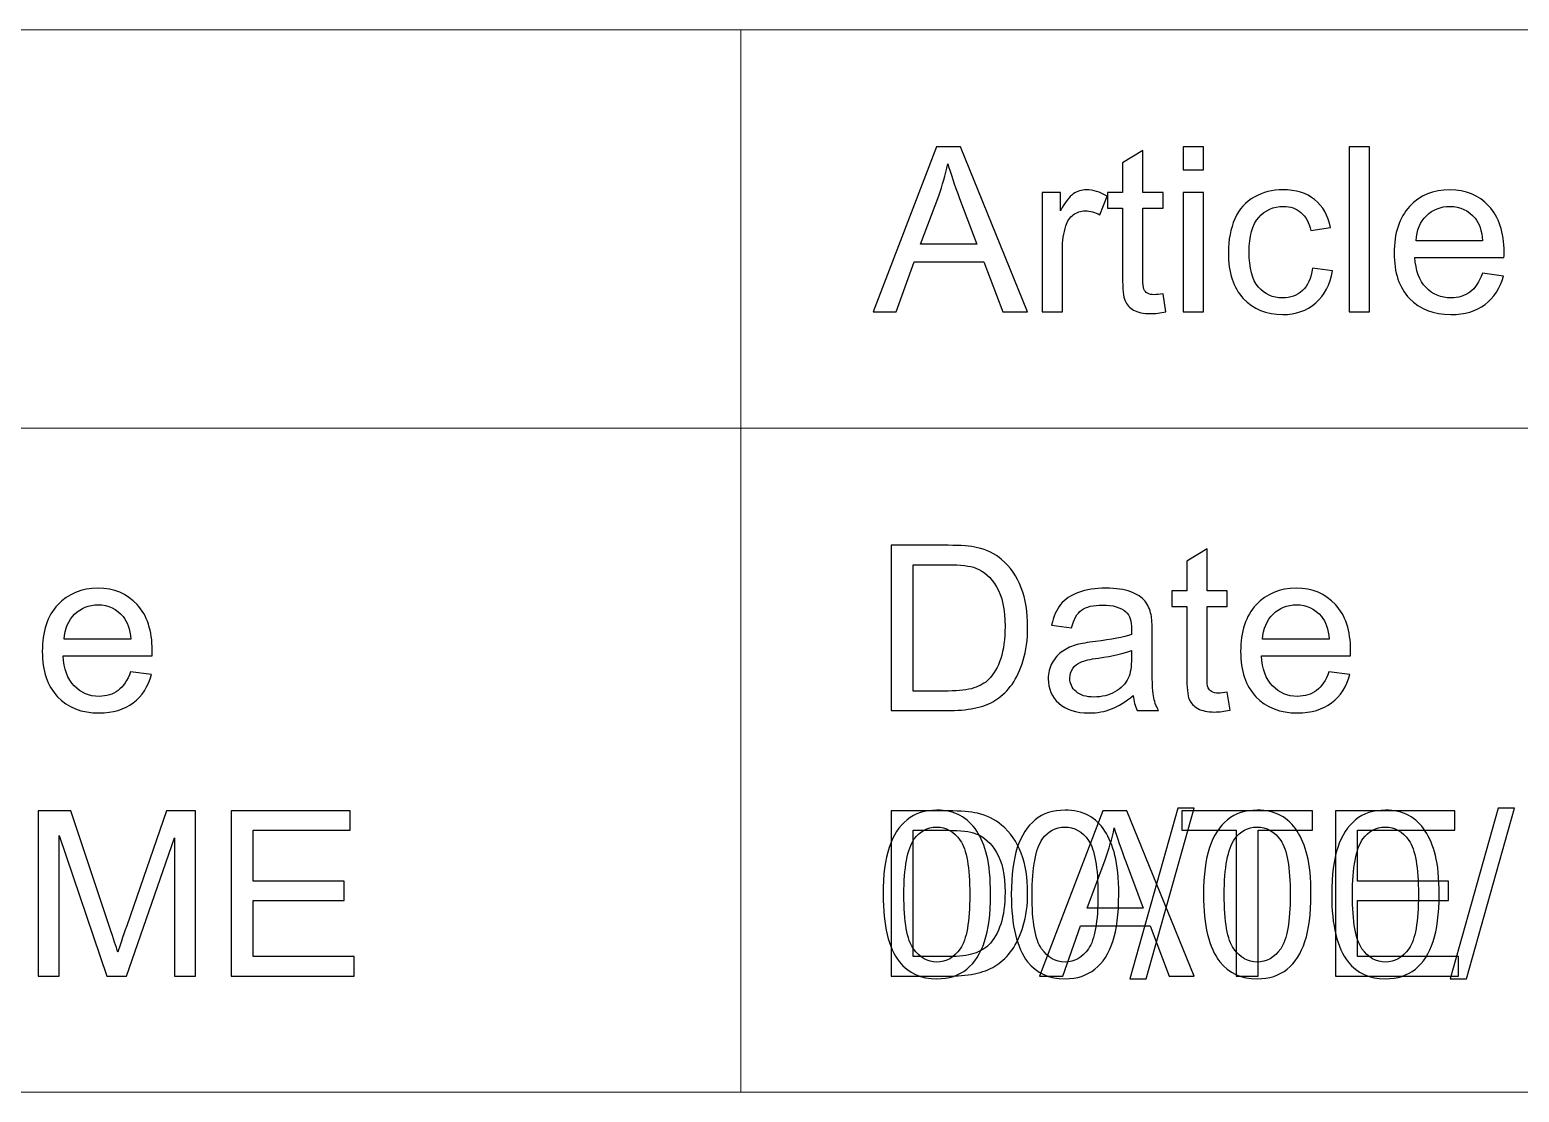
# Model space of a CAD drawing. Header units: centimetres. Extents: x -52 to 52, y -48 to 48.
# Drawn here: x 23.891 to 26.135, y -44.205 to -42.605 of the extents above; entities that cross this region are included whole.
import ezdxf

# ---------------------------------------------------------------- set-up
doc = ezdxf.new("R2010")
doc.units = ezdxf.units.CM
doc.header["$MEASUREMENT"] = 0
doc.layers.add('Title Block', color=7, linetype='Continuous')

msp = doc.modelspace()

# ---------------------------------------------------------------- linework, layer by layer
at = {"layer": 'Title Block', "lineweight": 9}
for points in [[(12.96203, -42.6054), (12.96203, -42.6054), (29.96203, -42.6054), (29.96203, -42.6054)], [(24.96203, -43.2054), (24.96203, -43.2054), (24.96203, -42.6054), (24.96203, -42.6054)], [(12.96203, -43.2054), (12.96203, -43.2054), (29.96203, -43.2054), (29.96203, -43.2054)], [(24.96203, -44.2054), (24.96203, -44.2054), (24.96203, -43.2054), (24.96203, -43.2054)], [(12.96203, -44.2054), (12.96203, -44.2054), (29.96203, -44.2054), (29.96203, -44.2054)]]:
    msp.add_open_spline(points, degree=3, dxfattribs=at)
at = {"layer": 'Title Block'}
for points, knots in [([(25.16151, -43.0304), (25.16151, -43.0304), (25.25688, -42.78179), (25.25688, -42.78179), (25.25688, -42.78179), (25.29305, -42.78179), (25.29305, -42.78179), (25.29305, -42.78179), (25.39426, -43.0304), (25.39426, -43.0304), (25.39426, -43.0304), (25.35682, -43.0304), (25.35682, -43.0304), (25.35682, -43.0304), (25.32806, -42.95505), (25.32806, -42.95505), (25.32806, -42.95505), (25.22337, -42.95505), (25.22337, -42.95505), (25.22337, -42.95505), (25.1964, -43.0304), (25.1964, -43.0304), (25.1964, -43.0304), (25.16151, -43.0304), (25.16151, -43.0304)], [0, 0, 0, 0, 0.125, 0.125, 0.125, 0.25, 0.25, 0.25, 0.375, 0.375, 0.375, 0.5, 0.5, 0.5, 0.625, 0.625, 0.625, 0.75, 0.75, 0.75, 0.875, 0.875, 0.875, 1, 1, 1, 1]), ([(25.59849, -43.00314), (25.59849, -43.00314), (25.60265, -43.03011), (25.60265, -43.03011), (25.59409, -43.0319), (25.58639, -43.03283), (25.57968, -43.03283), (25.56862, -43.03283), (25.56006, -43.03109), (25.55393, -43.02756), (25.54785, -43.02403), (25.54357, -43.01946), (25.54108, -43.01373), (25.53859, -43.008), (25.53737, -42.99597), (25.53737, -42.97762), (25.53737, -42.97762), (25.53737, -42.8738), (25.53737, -42.8738), (25.53737, -42.8738), (25.51481, -42.8738), (25.51481, -42.8738), (25.51481, -42.8738), (25.51481, -42.85019), (25.51481, -42.85019), (25.51481, -42.85019), (25.53737, -42.85019), (25.53737, -42.85019), (25.53737, -42.85019), (25.53737, -42.80563), (25.53737, -42.80563), (25.53737, -42.80563), (25.56793, -42.78729), (25.56793, -42.78729), (25.56793, -42.78729), (25.56793, -42.85019), (25.56793, -42.85019), (25.56793, -42.85019), (25.59849, -42.85019), (25.59849, -42.85019), (25.59849, -42.85019), (25.59849, -42.8738), (25.59849, -42.8738), (25.59849, -42.8738), (25.56793, -42.8738), (25.56793, -42.8738), (25.56793, -42.8738), (25.56793, -42.97936), (25.56793, -42.97936), (25.56793, -42.9881), (25.56845, -42.99371), (25.56955, -42.9962), (25.57059, -42.99869), (25.57233, -43.00065), (25.57476, -43.00216), (25.57719, -43.00361), (25.58066, -43.00436), (25.58518, -43.00436), (25.58853, -43.00436), (25.59299, -43.00395), (25.59849, -43.00314)], [0, 0, 0, 0, 0.05, 0.05, 0.05, 0.1, 0.1, 0.1, 0.15, 0.15, 0.15, 0.2, 0.2, 0.2, 0.25, 0.25, 0.25, 0.3, 0.3, 0.3, 0.35, 0.35, 0.35, 0.4, 0.4, 0.4, 0.45, 0.45, 0.45, 0.5, 0.5, 0.5, 0.55, 0.55, 0.55, 0.6, 0.6, 0.6, 0.65, 0.65, 0.65, 0.7, 0.7, 0.7, 0.75, 0.75, 0.75, 0.8, 0.8, 0.8, 0.85, 0.85, 0.85, 0.9, 0.9, 0.9, 0.95, 0.95, 0.95, 1, 1, 1, 1]), ([(25.62864, -42.81651), (25.62864, -42.81651), (25.62864, -42.78179), (25.62864, -42.78179), (25.62864, -42.78179), (25.65919, -42.78179), (25.65919, -42.78179), (25.65919, -42.78179), (25.65919, -42.81651), (25.65919, -42.81651), (25.65919, -42.81651), (25.62864, -42.81651), (25.62864, -42.81651)], [0, 0, 0, 0, 0.25, 0.25, 0.25, 0.5, 0.5, 0.5, 0.75, 0.75, 0.75, 1, 1, 1, 1]), ([(25.87869, -43.0304), (25.87869, -43.0304), (25.87869, -42.78179), (25.87869, -42.78179), (25.87869, -42.78179), (25.90925, -42.78179), (25.90925, -42.78179), (25.90925, -42.78179), (25.90925, -43.0304), (25.90925, -43.0304), (25.90925, -43.0304), (25.87869, -43.0304), (25.87869, -43.0304)], [0, 0, 0, 0, 0.25, 0.25, 0.25, 0.5, 0.5, 0.5, 0.75, 0.75, 0.75, 1, 1, 1, 1]), ([(25.23304, -42.92832), (25.23304, -42.92832), (25.31776, -42.92832), (25.31776, -42.92832), (25.31776, -42.92832), (25.29183, -42.85939), (25.29183, -42.85939), (25.28402, -42.83845), (25.27812, -42.82114), (25.27401, -42.80748), (25.27059, -42.82369), (25.26602, -42.8396), (25.26029, -42.85534), (25.26029, -42.85534), (25.23304, -42.92832), (25.23304, -42.92832)], [0, 0, 0, 0, 0.2, 0.2, 0.2, 0.4, 0.4, 0.4, 0.6, 0.6, 0.6, 0.8, 0.8, 0.8, 1, 1, 1, 1]), ([(25.4162, -43.0304), (25.4162, -43.0304), (25.4162, -42.85019), (25.4162, -42.85019), (25.4162, -42.85019), (25.44363, -42.85019), (25.44363, -42.85019), (25.44363, -42.85019), (25.44363, -42.8778), (25.44363, -42.8778), (25.45063, -42.86501), (25.45711, -42.85656), (25.46307, -42.85251), (25.46903, -42.8484), (25.47557, -42.84637), (25.48269, -42.84637), (25.49299, -42.84637), (25.50347, -42.84961), (25.51412, -42.85604), (25.51412, -42.85604), (25.50324, -42.88422), (25.50324, -42.88422), (25.49583, -42.88005), (25.48842, -42.87797), (25.48101, -42.87797), (25.47436, -42.87797), (25.4684, -42.88), (25.46313, -42.88399), (25.45787, -42.88798), (25.4541, -42.89354), (25.45185, -42.90066), (25.44843, -42.91148), (25.44675, -42.92334), (25.44675, -42.93625), (25.44675, -42.93625), (25.44675, -43.0304), (25.44675, -43.0304), (25.44675, -43.0304), (25.4162, -43.0304), (25.4162, -43.0304)], [0, 0, 0, 0, 0.0769231, 0.0769231, 0.0769231, 0.1538462, 0.1538462, 0.1538462, 0.2307692, 0.2307692, 0.2307692, 0.3076923, 0.3076923, 0.3076923, 0.3846154, 0.3846154, 0.3846154, 0.4615385, 0.4615385, 0.4615385, 0.5384615, 0.5384615, 0.5384615, 0.6153846, 0.6153846, 0.6153846, 0.6923077, 0.6923077, 0.6923077, 0.7692308, 0.7692308, 0.7692308, 0.8461538, 0.8461538, 0.8461538, 0.9230769, 0.9230769, 0.9230769, 1, 1, 1, 1]), ([(25.62864, -43.0304), (25.62864, -43.0304), (25.62864, -42.85019), (25.62864, -42.85019), (25.62864, -42.85019), (25.65919, -42.85019), (25.65919, -42.85019), (25.65919, -42.85019), (25.65919, -43.0304), (25.65919, -43.0304), (25.65919, -43.0304), (25.62864, -43.0304), (25.62864, -43.0304)], [0, 0, 0, 0, 0.25, 0.25, 0.25, 0.5, 0.5, 0.5, 0.75, 0.75, 0.75, 1, 1, 1, 1]), ([(25.82348, -42.96443), (25.82348, -42.96443), (25.85335, -42.96859), (25.85335, -42.96859), (25.85005, -42.98914), (25.84171, -43.00517), (25.82823, -43.0168), (25.81475, -43.02843), (25.79814, -43.03422), (25.77852, -43.03422), (25.75392, -43.03422), (25.73413, -43.02618), (25.7192, -43.01009), (25.70421, -42.994), (25.69675, -42.97097), (25.69675, -42.94099), (25.69675, -42.92155), (25.69999, -42.90459), (25.70641, -42.89001), (25.71284, -42.87548), (25.72262, -42.86454), (25.73581, -42.85731), (25.74895, -42.85002), (25.76324, -42.84637), (25.77875, -42.84637), (25.79825, -42.84637), (25.81428, -42.85129), (25.82667, -42.86119), (25.83911, -42.87108), (25.8471, -42.88515), (25.85057, -42.90332), (25.85057, -42.90332), (25.82105, -42.90783), (25.82105, -42.90783), (25.81822, -42.89574), (25.81324, -42.88665), (25.80601, -42.88052), (25.79883, -42.87444), (25.79015, -42.87137), (25.77997, -42.87137), (25.76457, -42.87137), (25.75207, -42.87687), (25.74241, -42.88787), (25.7328, -42.89892), (25.728, -42.91628), (25.728, -42.94012), (25.728, -42.96431), (25.73263, -42.98185), (25.74189, -42.99278), (25.7512, -43.00372), (25.7633, -43.00922), (25.77817, -43.00922), (25.79021, -43.00922), (25.80022, -43.00557), (25.80821, -42.99822), (25.81625, -42.99093), (25.82134, -42.97965), (25.82348, -42.96443)], [0, 0, 0, 0, 0.0526316, 0.0526316, 0.0526316, 0.1052632, 0.1052632, 0.1052632, 0.1578947, 0.1578947, 0.1578947, 0.2105263, 0.2105263, 0.2105263, 0.2631579, 0.2631579, 0.2631579, 0.3157895, 0.3157895, 0.3157895, 0.3684211, 0.3684211, 0.3684211, 0.4210526, 0.4210526, 0.4210526, 0.4736842, 0.4736842, 0.4736842, 0.5263158, 0.5263158, 0.5263158, 0.5789474, 0.5789474, 0.5789474, 0.6315789, 0.6315789, 0.6315789, 0.6842105, 0.6842105, 0.6842105, 0.7368421, 0.7368421, 0.7368421, 0.7894737, 0.7894737, 0.7894737, 0.8421053, 0.8421053, 0.8421053, 0.8947368, 0.8947368, 0.8947368, 0.9473684, 0.9473684, 0.9473684, 1, 1, 1, 1]), ([(26.07944, -42.97207), (26.07944, -42.97207), (26.11104, -42.97623), (26.11104, -42.97623), (26.10612, -42.99458), (26.09692, -43.00887), (26.08349, -43.019), (26.07007, -43.02913), (26.05294, -43.03422), (26.03205, -43.03422), (26.00577, -43.03422), (25.98494, -43.02612), (25.96955, -43.00991), (25.95415, -42.99377), (25.94646, -42.97103), (25.94646, -42.9418), (25.94646, -42.91159), (25.95421, -42.8881), (25.96978, -42.87143), (25.98535, -42.85471), (26.00554, -42.84637), (26.03037, -42.84637), (26.05438, -42.84637), (26.074, -42.85453), (26.08922, -42.87091), (26.10444, -42.88729), (26.11208, -42.91032), (26.11208, -42.94001), (26.11208, -42.9418), (26.11202, -42.94452), (26.11191, -42.94811), (26.11191, -42.94811), (25.97771, -42.94811), (25.97771, -42.94811), (25.97886, -42.96784), (25.98442, -42.983), (25.99449, -42.99348), (26.0045, -43.00395), (26.01706, -43.00922), (26.03205, -43.00922), (26.04322, -43.00922), (26.05276, -43.00627), (26.06063, -43.00037), (26.06856, -42.99446), (26.07481, -42.98503), (26.07944, -42.97207)], [0, 0, 0, 0, 0.0666667, 0.0666667, 0.0666667, 0.1333333, 0.1333333, 0.1333333, 0.2, 0.2, 0.2, 0.2666667, 0.2666667, 0.2666667, 0.3333333, 0.3333333, 0.3333333, 0.4, 0.4, 0.4, 0.4666667, 0.4666667, 0.4666667, 0.5333333, 0.5333333, 0.5333333, 0.6, 0.6, 0.6, 0.6666667, 0.6666667, 0.6666667, 0.7333333, 0.7333333, 0.7333333, 0.8, 0.8, 0.8, 0.8666667, 0.8666667, 0.8666667, 0.9333333, 0.9333333, 0.9333333, 1, 1, 1, 1]), ([(25.97944, -42.92311), (25.97944, -42.92311), (26.07979, -42.92311), (26.07979, -42.92311), (26.07846, -42.90795), (26.07458, -42.8966), (26.06827, -42.88902), (26.05861, -42.87728), (26.04599, -42.87137), (26.03054, -42.87137), (26.01654, -42.87137), (26.00479, -42.87606), (25.99524, -42.88544), (25.98575, -42.89481), (25.98048, -42.90737), (25.97944, -42.92311)], [0, 0, 0, 0, 0.2, 0.2, 0.2, 0.4, 0.4, 0.4, 0.6, 0.6, 0.6, 0.8, 0.8, 0.8, 1, 1, 1, 1]), ([(25.18877, -43.6304), (25.18877, -43.6304), (25.18877, -43.38179), (25.18877, -43.38179), (25.18877, -43.38179), (25.27441, -43.38179), (25.27441, -43.38179), (25.29374, -43.38179), (25.3085, -43.38295), (25.31868, -43.38532), (25.33292, -43.38862), (25.34507, -43.39458), (25.35514, -43.40314), (25.36828, -43.41426), (25.37806, -43.42838), (25.38454, -43.44562), (25.39108, -43.46287), (25.39432, -43.4826), (25.39432, -43.50476), (25.39432, -43.52363), (25.39212, -43.54035), (25.38772, -43.55494), (25.38332, -43.56952), (25.37765, -43.58162), (25.37077, -43.59116), (25.36382, -43.60071), (25.3563, -43.60824), (25.34808, -43.61368), (25.33992, -43.61917), (25.33003, -43.62334), (25.31845, -43.62618), (25.30682, -43.62901), (25.29351, -43.6304), (25.27846, -43.6304), (25.27846, -43.6304), (25.18877, -43.6304), (25.18877, -43.6304)], [0, 0, 0, 0, 0.0833333, 0.0833333, 0.0833333, 0.1666667, 0.1666667, 0.1666667, 0.25, 0.25, 0.25, 0.3333333, 0.3333333, 0.3333333, 0.4166667, 0.4166667, 0.4166667, 0.5, 0.5, 0.5, 0.5833333, 0.5833333, 0.5833333, 0.6666667, 0.6666667, 0.6666667, 0.75, 0.75, 0.75, 0.8333333, 0.8333333, 0.8333333, 0.9166667, 0.9166667, 0.9166667, 1, 1, 1, 1]), ([(25.69513, -43.60314), (25.69513, -43.60314), (25.69929, -43.63011), (25.69929, -43.63011), (25.69073, -43.6319), (25.68303, -43.63283), (25.67632, -43.63283), (25.66526, -43.63283), (25.6567, -43.63109), (25.65057, -43.62756), (25.64449, -43.62403), (25.64021, -43.61946), (25.63772, -43.61373), (25.63523, -43.608), (25.63401, -43.59597), (25.63401, -43.57762), (25.63401, -43.57762), (25.63401, -43.4738), (25.63401, -43.4738), (25.63401, -43.4738), (25.61145, -43.4738), (25.61145, -43.4738), (25.61145, -43.4738), (25.61145, -43.45019), (25.61145, -43.45019), (25.61145, -43.45019), (25.63401, -43.45019), (25.63401, -43.45019), (25.63401, -43.45019), (25.63401, -43.40563), (25.63401, -43.40563), (25.63401, -43.40563), (25.66457, -43.38729), (25.66457, -43.38729), (25.66457, -43.38729), (25.66457, -43.45019), (25.66457, -43.45019), (25.66457, -43.45019), (25.69513, -43.45019), (25.69513, -43.45019), (25.69513, -43.45019), (25.69513, -43.4738), (25.69513, -43.4738), (25.69513, -43.4738), (25.66457, -43.4738), (25.66457, -43.4738), (25.66457, -43.4738), (25.66457, -43.57936), (25.66457, -43.57936), (25.66457, -43.5881), (25.66509, -43.59371), (25.66619, -43.5962), (25.66723, -43.59869), (25.66897, -43.60065), (25.6714, -43.60216), (25.67383, -43.60361), (25.6773, -43.60436), (25.68182, -43.60436), (25.68517, -43.60436), (25.68963, -43.60395), (25.69513, -43.60314)], [0, 0, 0, 0, 0.05, 0.05, 0.05, 0.1, 0.1, 0.1, 0.15, 0.15, 0.15, 0.2, 0.2, 0.2, 0.25, 0.25, 0.25, 0.3, 0.3, 0.3, 0.35, 0.35, 0.35, 0.4, 0.4, 0.4, 0.45, 0.45, 0.45, 0.5, 0.5, 0.5, 0.55, 0.55, 0.55, 0.6, 0.6, 0.6, 0.65, 0.65, 0.65, 0.7, 0.7, 0.7, 0.75, 0.75, 0.75, 0.8, 0.8, 0.8, 0.85, 0.85, 0.85, 0.9, 0.9, 0.9, 0.95, 0.95, 0.95, 1, 1, 1, 1]), ([(25.22175, -43.60123), (25.22175, -43.60123), (25.27476, -43.60123), (25.27476, -43.60123), (25.29114, -43.60123), (25.30399, -43.59973), (25.3133, -43.59666), (25.32262, -43.59359), (25.33003, -43.58931), (25.33558, -43.58376), (25.34334, -43.57594), (25.34941, -43.56541), (25.35375, -43.55222), (25.35809, -43.53902), (25.36029, -43.52305), (25.36029, -43.50424), (25.36029, -43.4782), (25.35601, -43.45818), (25.3475, -43.44417), (25.339, -43.43017), (25.32864, -43.42079), (25.31643, -43.41605), (25.30763, -43.41264), (25.29345, -43.41096), (25.27389, -43.41096), (25.27389, -43.41096), (25.22175, -43.41096), (25.22175, -43.41096), (25.22175, -43.41096), (25.22175, -43.60123), (25.22175, -43.60123)], [0, 0, 0, 0, 0.1, 0.1, 0.1, 0.2, 0.2, 0.2, 0.3, 0.3, 0.3, 0.4, 0.4, 0.4, 0.5, 0.5, 0.5, 0.6, 0.6, 0.6, 0.7, 0.7, 0.7, 0.8, 0.8, 0.8, 0.9, 0.9, 0.9, 1, 1, 1, 1]), ([(24.04279, -43.57207), (24.04279, -43.57207), (24.07439, -43.57623), (24.07439, -43.57623), (24.06947, -43.59458), (24.06027, -43.60887), (24.04684, -43.619), (24.03342, -43.62913), (24.01629, -43.63422), (23.9954, -43.63422), (23.96912, -43.63422), (23.94829, -43.62612), (23.9329, -43.60991), (23.9175, -43.59377), (23.90981, -43.57103), (23.90981, -43.5418), (23.90981, -43.51159), (23.91756, -43.4881), (23.93313, -43.47143), (23.9487, -43.45471), (23.96889, -43.44637), (23.99372, -43.44637), (24.01773, -43.44637), (24.03735, -43.45453), (24.05257, -43.47091), (24.06779, -43.48729), (24.07543, -43.51032), (24.07543, -43.54001), (24.07543, -43.5418), (24.07537, -43.54452), (24.07526, -43.54811), (24.07526, -43.54811), (23.94106, -43.54811), (23.94106, -43.54811), (23.94221, -43.56784), (23.94777, -43.583), (23.95784, -43.59348), (23.96785, -43.60395), (23.98041, -43.60922), (23.9954, -43.60922), (24.00657, -43.60922), (24.01611, -43.60627), (24.02398, -43.60037), (24.03191, -43.59446), (24.03816, -43.58503), (24.04279, -43.57207)], [0, 0, 0, 0, 0.0666667, 0.0666667, 0.0666667, 0.1333333, 0.1333333, 0.1333333, 0.2, 0.2, 0.2, 0.2666667, 0.2666667, 0.2666667, 0.3333333, 0.3333333, 0.3333333, 0.4, 0.4, 0.4, 0.4666667, 0.4666667, 0.4666667, 0.5333333, 0.5333333, 0.5333333, 0.6, 0.6, 0.6, 0.6666667, 0.6666667, 0.6666667, 0.7333333, 0.7333333, 0.7333333, 0.8, 0.8, 0.8, 0.8666667, 0.8666667, 0.8666667, 0.9333333, 0.9333333, 0.9333333, 1, 1, 1, 1]), ([(25.5534, -43.60783), (25.54206, -43.61749), (25.53112, -43.62427), (25.52065, -43.62826), (25.51018, -43.63225), (25.49895, -43.63422), (25.48691, -43.63422), (25.46712, -43.63422), (25.4519, -43.62942), (25.44125, -43.61975), (25.4306, -43.61015), (25.42528, -43.59782), (25.42528, -43.58283), (25.42528, -43.57403), (25.42731, -43.56599), (25.4313, -43.5587), (25.43535, -43.55141), (25.44062, -43.54562), (25.4471, -43.54122), (25.45364, -43.53682), (25.46093, -43.53347), (25.46909, -43.53121), (25.47511, -43.52965), (25.48419, -43.52814), (25.49629, -43.52664), (25.52094, -43.52375), (25.53917, -43.52022), (25.5508, -43.51616), (25.55092, -43.512), (25.55097, -43.50934), (25.55097, -43.50824), (25.55097, -43.49585), (25.54808, -43.48711), (25.54229, -43.48202), (25.53448, -43.47513), (25.52285, -43.47172), (25.50746, -43.47172), (25.49305, -43.47172), (25.4824, -43.47427), (25.47557, -43.4793), (25.46868, -43.48434), (25.46365, -43.49325), (25.46035, -43.5061), (25.46035, -43.5061), (25.43049, -43.50193), (25.43049, -43.50193), (25.43321, -43.48914), (25.43766, -43.47878), (25.44391, -43.47091), (25.45016, -43.46304), (25.45919, -43.45702), (25.471, -43.45274), (25.48274, -43.44851), (25.49646, -43.44637), (25.51197, -43.44637), (25.52736, -43.44637), (25.53992, -43.44817), (25.54958, -43.45181), (25.55919, -43.45546), (25.56631, -43.45997), (25.57082, -43.46547), (25.57534, -43.47097), (25.57852, -43.47791), (25.58037, -43.4863), (25.58136, -43.49151), (25.58188, -43.50089), (25.58188, -43.51437), (25.58188, -43.51437), (25.58188, -43.55488), (25.58188, -43.55488), (25.58188, -43.58318), (25.58251, -43.60106), (25.58379, -43.60864), (25.585, -43.61622), (25.58755, -43.62346), (25.59125, -43.6304), (25.59125, -43.6304), (25.55931, -43.6304), (25.55931, -43.6304), (25.55624, -43.62398), (25.55427, -43.61645), (25.5534, -43.60783)], [0, 0, 0, 0, 0.037037, 0.037037, 0.037037, 0.0740741, 0.0740741, 0.0740741, 0.1111111, 0.1111111, 0.1111111, 0.1481481, 0.1481481, 0.1481481, 0.1851852, 0.1851852, 0.1851852, 0.2222222, 0.2222222, 0.2222222, 0.2592593, 0.2592593, 0.2592593, 0.2962963, 0.2962963, 0.2962963, 0.3333333, 0.3333333, 0.3333333, 0.3703704, 0.3703704, 0.3703704, 0.4074074, 0.4074074, 0.4074074, 0.4444444, 0.4444444, 0.4444444, 0.4814815, 0.4814815, 0.4814815, 0.5185185, 0.5185185, 0.5185185, 0.5555556, 0.5555556, 0.5555556, 0.5925926, 0.5925926, 0.5925926, 0.6296296, 0.6296296, 0.6296296, 0.6666667, 0.6666667, 0.6666667, 0.7037037, 0.7037037, 0.7037037, 0.7407407, 0.7407407, 0.7407407, 0.7777778, 0.7777778, 0.7777778, 0.8148148, 0.8148148, 0.8148148, 0.8518519, 0.8518519, 0.8518519, 0.8888889, 0.8888889, 0.8888889, 0.9259259, 0.9259259, 0.9259259, 0.962963, 0.962963, 0.962963, 1, 1, 1, 1]), ([(25.84819, -43.57207), (25.84819, -43.57207), (25.87979, -43.57623), (25.87979, -43.57623), (25.87487, -43.59458), (25.86567, -43.60887), (25.85224, -43.619), (25.83882, -43.62913), (25.82169, -43.63422), (25.8008, -43.63422), (25.77452, -43.63422), (25.75369, -43.62612), (25.7383, -43.60991), (25.7229, -43.59377), (25.71521, -43.57103), (25.71521, -43.5418), (25.71521, -43.51159), (25.72296, -43.4881), (25.73853, -43.47143), (25.7541, -43.45471), (25.77429, -43.44637), (25.79912, -43.44637), (25.82313, -43.44637), (25.84275, -43.45453), (25.85797, -43.47091), (25.87319, -43.48729), (25.88083, -43.51032), (25.88083, -43.54001), (25.88083, -43.5418), (25.88077, -43.54452), (25.88066, -43.54811), (25.88066, -43.54811), (25.74646, -43.54811), (25.74646, -43.54811), (25.74761, -43.56784), (25.75317, -43.583), (25.76324, -43.59348), (25.77325, -43.60395), (25.78581, -43.60922), (25.8008, -43.60922), (25.81197, -43.60922), (25.82151, -43.60627), (25.82938, -43.60037), (25.83731, -43.59446), (25.84356, -43.58503), (25.84819, -43.57207)], [0, 0, 0, 0, 0.0666667, 0.0666667, 0.0666667, 0.1333333, 0.1333333, 0.1333333, 0.2, 0.2, 0.2, 0.2666667, 0.2666667, 0.2666667, 0.3333333, 0.3333333, 0.3333333, 0.4, 0.4, 0.4, 0.4666667, 0.4666667, 0.4666667, 0.5333333, 0.5333333, 0.5333333, 0.6, 0.6, 0.6, 0.6666667, 0.6666667, 0.6666667, 0.7333333, 0.7333333, 0.7333333, 0.8, 0.8, 0.8, 0.8666667, 0.8666667, 0.8666667, 0.9333333, 0.9333333, 0.9333333, 1, 1, 1, 1]), ([(23.94279, -43.52311), (23.94279, -43.52311), (24.04314, -43.52311), (24.04314, -43.52311), (24.04181, -43.50795), (24.03793, -43.4966), (24.03162, -43.48902), (24.02196, -43.47728), (24.00934, -43.47137), (23.99389, -43.47137), (23.97989, -43.47137), (23.96814, -43.47606), (23.95859, -43.48544), (23.9491, -43.49481), (23.94383, -43.50737), (23.94279, -43.52311)], [0, 0, 0, 0, 0.2, 0.2, 0.2, 0.4, 0.4, 0.4, 0.6, 0.6, 0.6, 0.8, 0.8, 0.8, 1, 1, 1, 1]), ([(25.74819, -43.52311), (25.74819, -43.52311), (25.84854, -43.52311), (25.84854, -43.52311), (25.84721, -43.50795), (25.84333, -43.4966), (25.83702, -43.48902), (25.82736, -43.47728), (25.81474, -43.47137), (25.79929, -43.47137), (25.78529, -43.47137), (25.77354, -43.47606), (25.76399, -43.48544), (25.7545, -43.49481), (25.74923, -43.50737), (25.74819, -43.52311)], [0, 0, 0, 0, 0.2, 0.2, 0.2, 0.4, 0.4, 0.4, 0.6, 0.6, 0.6, 0.8, 0.8, 0.8, 1, 1, 1, 1]), ([(25.55097, -43.54012), (25.53986, -43.54464), (25.5232, -43.54846), (25.50097, -43.55158), (25.48836, -43.55338), (25.47945, -43.5554), (25.47424, -43.55766), (25.46903, -43.55991), (25.46504, -43.56321), (25.4622, -43.5675), (25.45937, -43.57184), (25.45792, -43.57664), (25.45792, -43.58196), (25.45792, -43.59001), (25.46099, -43.59678), (25.46718, -43.60216), (25.47337, -43.60754), (25.4824, -43.61026), (25.49426, -43.61026), (25.50601, -43.61026), (25.51648, -43.60771), (25.52568, -43.60256), (25.53483, -43.59747), (25.5416, -43.59047), (25.54588, -43.58162), (25.54918, -43.57473), (25.5508, -43.5646), (25.5508, -43.55123), (25.5508, -43.55123), (25.55097, -43.54012), (25.55097, -43.54012)], [0, 0, 0, 0, 0.1, 0.1, 0.1, 0.2, 0.2, 0.2, 0.3, 0.3, 0.3, 0.4, 0.4, 0.4, 0.5, 0.5, 0.5, 0.6, 0.6, 0.6, 0.7, 0.7, 0.7, 0.8, 0.8, 0.8, 0.9, 0.9, 0.9, 1, 1, 1, 1]), ([(25.54825, -44.03457), (25.54825, -44.03457), (25.62047, -43.77762), (25.62047, -43.77762), (25.62047, -43.77762), (25.64507, -43.77762), (25.64507, -43.77762), (25.64507, -43.77762), (25.57284, -44.03457), (25.57284, -44.03457), (25.57284, -44.03457), (25.54825, -44.03457), (25.54825, -44.03457)], [0, 0, 0, 0, 0.25, 0.25, 0.25, 0.5, 0.5, 0.5, 0.75, 0.75, 0.75, 1, 1, 1, 1]), ([(26.03094, -44.03457), (26.03094, -44.03457), (26.10316, -43.77762), (26.10316, -43.77762), (26.10316, -43.77762), (26.12776, -43.77762), (26.12776, -43.77762), (26.12776, -43.77762), (26.05553, -44.03457), (26.05553, -44.03457), (26.05553, -44.03457), (26.03094, -44.03457), (26.03094, -44.03457)], [0, 0, 0, 0, 0.25, 0.25, 0.25, 0.5, 0.5, 0.5, 0.75, 0.75, 0.75, 1, 1, 1, 1]), ([(23.90369, -44.0304), (23.90369, -44.0304), (23.90369, -43.78179), (23.90369, -43.78179), (23.90369, -43.78179), (23.953, -43.78179), (23.953, -43.78179), (23.953, -43.78179), (24.01179, -43.95777), (24.01179, -43.95777), (24.01723, -43.97415), (24.02117, -43.98642), (24.02366, -43.99458), (24.02649, -43.98555), (24.03095, -43.97224), (24.03697, -43.95471), (24.03697, -43.95471), (24.0968, -43.78179), (24.0968, -43.78179), (24.0968, -43.78179), (24.14084, -43.78179), (24.14084, -43.78179), (24.14084, -43.78179), (24.14084, -44.0304), (24.14084, -44.0304), (24.14084, -44.0304), (24.10925, -44.0304), (24.10925, -44.0304), (24.10925, -44.0304), (24.10925, -43.82242), (24.10925, -43.82242), (24.10925, -43.82242), (24.03668, -44.0304), (24.03668, -44.0304), (24.03668, -44.0304), (24.00705, -44.0304), (24.00705, -44.0304), (24.00705, -44.0304), (23.93529, -43.8186), (23.93529, -43.8186), (23.93529, -43.8186), (23.93529, -44.0304), (23.93529, -44.0304), (23.93529, -44.0304), (23.90369, -44.0304), (23.90369, -44.0304)], [0, 0, 0, 0, 0.0666667, 0.0666667, 0.0666667, 0.1333333, 0.1333333, 0.1333333, 0.2, 0.2, 0.2, 0.2666667, 0.2666667, 0.2666667, 0.3333333, 0.3333333, 0.3333333, 0.4, 0.4, 0.4, 0.4666667, 0.4666667, 0.4666667, 0.5333333, 0.5333333, 0.5333333, 0.6, 0.6, 0.6, 0.6666667, 0.6666667, 0.6666667, 0.7333333, 0.7333333, 0.7333333, 0.8, 0.8, 0.8, 0.8666667, 0.8666667, 0.8666667, 0.9333333, 0.9333333, 0.9333333, 1, 1, 1, 1]), ([(24.19431, -44.0304), (24.19431, -44.0304), (24.19431, -43.78179), (24.19431, -43.78179), (24.19431, -43.78179), (24.37382, -43.78179), (24.37382, -43.78179), (24.37382, -43.78179), (24.37382, -43.81096), (24.37382, -43.81096), (24.37382, -43.81096), (24.2273, -43.81096), (24.2273, -43.81096), (24.2273, -43.81096), (24.2273, -43.88735), (24.2273, -43.88735), (24.2273, -43.88735), (24.36445, -43.88735), (24.36445, -43.88735), (24.36445, -43.88735), (24.36445, -43.91651), (24.36445, -43.91651), (24.36445, -43.91651), (24.2273, -43.91651), (24.2273, -43.91651), (24.2273, -43.91651), (24.2273, -44.00123), (24.2273, -44.00123), (24.2273, -44.00123), (24.37973, -44.00123), (24.37973, -44.00123), (24.37973, -44.00123), (24.37973, -44.0304), (24.37973, -44.0304), (24.37973, -44.0304), (24.19431, -44.0304), (24.19431, -44.0304)], [0, 0, 0, 0, 0.0833333, 0.0833333, 0.0833333, 0.1666667, 0.1666667, 0.1666667, 0.25, 0.25, 0.25, 0.3333333, 0.3333333, 0.3333333, 0.4166667, 0.4166667, 0.4166667, 0.5, 0.5, 0.5, 0.5833333, 0.5833333, 0.5833333, 0.6666667, 0.6666667, 0.6666667, 0.75, 0.75, 0.75, 0.8333333, 0.8333333, 0.8333333, 0.9166667, 0.9166667, 0.9166667, 1, 1, 1, 1]), ([(25.17661, -43.90772), (25.17661, -43.87838), (25.17962, -43.85465), (25.18564, -43.83671), (25.19172, -43.81871), (25.20069, -43.80488), (25.21261, -43.79522), (25.22447, -43.78555), (25.23946, -43.78075), (25.25752, -43.78075), (25.27083, -43.78075), (25.28252, -43.78341), (25.29264, -43.78879), (25.30271, -43.79417), (25.31105, -43.80193), (25.31753, -43.81206), (25.32401, -43.82213), (25.3291, -43.83445), (25.3328, -43.84898), (25.33657, -43.8635), (25.33842, -43.88312), (25.33842, -43.90772), (25.33842, -43.93688), (25.33541, -43.96049), (25.32945, -43.97843), (25.32349, -43.99643), (25.31452, -44.01026), (25.3026, -44.01998), (25.29073, -44.02971), (25.27569, -44.03457), (25.25752, -44.03457), (25.23362, -44.03457), (25.21481, -44.02606), (25.20115, -44.00899), (25.18477, -43.98815), (25.17661, -43.95442), (25.17661, -43.90772)], [0, 0, 0, 0, 0.0833333, 0.0833333, 0.0833333, 0.1666667, 0.1666667, 0.1666667, 0.25, 0.25, 0.25, 0.3333333, 0.3333333, 0.3333333, 0.4166667, 0.4166667, 0.4166667, 0.5, 0.5, 0.5, 0.5833333, 0.5833333, 0.5833333, 0.6666667, 0.6666667, 0.6666667, 0.75, 0.75, 0.75, 0.8333333, 0.8333333, 0.8333333, 0.9166667, 0.9166667, 0.9166667, 1, 1, 1, 1]), ([(25.18877, -44.0304), (25.18877, -44.0304), (25.18877, -43.78179), (25.18877, -43.78179), (25.18877, -43.78179), (25.27441, -43.78179), (25.27441, -43.78179), (25.29374, -43.78179), (25.3085, -43.78295), (25.31868, -43.78532), (25.33292, -43.78862), (25.34507, -43.79458), (25.35514, -43.80314), (25.36828, -43.81426), (25.37806, -43.82838), (25.38454, -43.84562), (25.39108, -43.86287), (25.39432, -43.8826), (25.39432, -43.90476), (25.39432, -43.92363), (25.39212, -43.94035), (25.38772, -43.95494), (25.38332, -43.96952), (25.37765, -43.98162), (25.37077, -43.99116), (25.36382, -44.00071), (25.3563, -44.00824), (25.34808, -44.01368), (25.33992, -44.01917), (25.33003, -44.02334), (25.31845, -44.02618), (25.30682, -44.02901), (25.29351, -44.0304), (25.27846, -44.0304), (25.27846, -44.0304), (25.18877, -44.0304), (25.18877, -44.0304)], [0, 0, 0, 0, 0.0833333, 0.0833333, 0.0833333, 0.1666667, 0.1666667, 0.1666667, 0.25, 0.25, 0.25, 0.3333333, 0.3333333, 0.3333333, 0.4166667, 0.4166667, 0.4166667, 0.5, 0.5, 0.5, 0.5833333, 0.5833333, 0.5833333, 0.6666667, 0.6666667, 0.6666667, 0.75, 0.75, 0.75, 0.8333333, 0.8333333, 0.8333333, 0.9166667, 0.9166667, 0.9166667, 1, 1, 1, 1]), ([(25.36972, -43.90772), (25.36972, -43.87838), (25.37273, -43.85465), (25.37875, -43.83671), (25.38483, -43.81871), (25.3938, -43.80488), (25.40572, -43.79522), (25.41758, -43.78555), (25.43257, -43.78075), (25.45063, -43.78075), (25.46394, -43.78075), (25.47563, -43.78341), (25.48575, -43.78879), (25.49582, -43.79417), (25.50416, -43.80193), (25.51064, -43.81206), (25.51712, -43.82213), (25.52221, -43.83445), (25.52591, -43.84898), (25.52968, -43.8635), (25.53153, -43.88312), (25.53153, -43.90772), (25.53153, -43.93688), (25.52852, -43.96049), (25.52256, -43.97843), (25.5166, -43.99643), (25.50763, -44.01026), (25.49571, -44.01998), (25.48384, -44.02971), (25.4688, -44.03457), (25.45063, -44.03457), (25.42673, -44.03457), (25.40792, -44.02606), (25.39426, -44.00899), (25.37788, -43.98815), (25.36972, -43.95442), (25.36972, -43.90772)], [0, 0, 0, 0, 0.0833333, 0.0833333, 0.0833333, 0.1666667, 0.1666667, 0.1666667, 0.25, 0.25, 0.25, 0.3333333, 0.3333333, 0.3333333, 0.4166667, 0.4166667, 0.4166667, 0.5, 0.5, 0.5, 0.5833333, 0.5833333, 0.5833333, 0.6666667, 0.6666667, 0.6666667, 0.75, 0.75, 0.75, 0.8333333, 0.8333333, 0.8333333, 0.9166667, 0.9166667, 0.9166667, 1, 1, 1, 1]), ([(25.41226, -44.0304), (25.41226, -44.0304), (25.50763, -43.78179), (25.50763, -43.78179), (25.50763, -43.78179), (25.5438, -43.78179), (25.5438, -43.78179), (25.5438, -43.78179), (25.64501, -44.0304), (25.64501, -44.0304), (25.64501, -44.0304), (25.60757, -44.0304), (25.60757, -44.0304), (25.60757, -44.0304), (25.57881, -43.95505), (25.57881, -43.95505), (25.57881, -43.95505), (25.47412, -43.95505), (25.47412, -43.95505), (25.47412, -43.95505), (25.44715, -44.0304), (25.44715, -44.0304), (25.44715, -44.0304), (25.41226, -44.0304), (25.41226, -44.0304)], [0, 0, 0, 0, 0.125, 0.125, 0.125, 0.25, 0.25, 0.25, 0.375, 0.375, 0.375, 0.5, 0.5, 0.5, 0.625, 0.625, 0.625, 0.75, 0.75, 0.75, 0.875, 0.875, 0.875, 1, 1, 1, 1]), ([(25.70855, -44.0304), (25.70855, -44.0304), (25.70855, -43.81096), (25.70855, -43.81096), (25.70855, -43.81096), (25.62661, -43.81096), (25.62661, -43.81096), (25.62661, -43.81096), (25.62661, -43.78179), (25.62661, -43.78179), (25.62661, -43.78179), (25.82348, -43.78179), (25.82348, -43.78179), (25.82348, -43.78179), (25.82348, -43.81096), (25.82348, -43.81096), (25.82348, -43.81096), (25.74154, -43.81096), (25.74154, -43.81096), (25.74154, -43.81096), (25.74154, -44.0304), (25.74154, -44.0304), (25.74154, -44.0304), (25.70855, -44.0304), (25.70855, -44.0304)], [0, 0, 0, 0, 0.125, 0.125, 0.125, 0.25, 0.25, 0.25, 0.375, 0.375, 0.375, 0.5, 0.5, 0.5, 0.625, 0.625, 0.625, 0.75, 0.75, 0.75, 0.875, 0.875, 0.875, 1, 1, 1, 1]), ([(25.6593, -43.90772), (25.6593, -43.87838), (25.66231, -43.85465), (25.66833, -43.83671), (25.67441, -43.81871), (25.68338, -43.80488), (25.6953, -43.79522), (25.70716, -43.78555), (25.72215, -43.78075), (25.74021, -43.78075), (25.75352, -43.78075), (25.76521, -43.78341), (25.77533, -43.78879), (25.7854, -43.79417), (25.79374, -43.80193), (25.80022, -43.81206), (25.8067, -43.82213), (25.81179, -43.83445), (25.81549, -43.84898), (25.81926, -43.8635), (25.82111, -43.88312), (25.82111, -43.90772), (25.82111, -43.93688), (25.8181, -43.96049), (25.81214, -43.97843), (25.80618, -43.99643), (25.79721, -44.01026), (25.78529, -44.01998), (25.77342, -44.02971), (25.75838, -44.03457), (25.74021, -44.03457), (25.71631, -44.03457), (25.6975, -44.02606), (25.68384, -44.00899), (25.66746, -43.98815), (25.6593, -43.95442), (25.6593, -43.90772)], [0, 0, 0, 0, 0.0833333, 0.0833333, 0.0833333, 0.1666667, 0.1666667, 0.1666667, 0.25, 0.25, 0.25, 0.3333333, 0.3333333, 0.3333333, 0.4166667, 0.4166667, 0.4166667, 0.5, 0.5, 0.5, 0.5833333, 0.5833333, 0.5833333, 0.6666667, 0.6666667, 0.6666667, 0.75, 0.75, 0.75, 0.8333333, 0.8333333, 0.8333333, 0.9166667, 0.9166667, 0.9166667, 1, 1, 1, 1]), ([(25.85241, -43.90772), (25.85241, -43.87838), (25.85542, -43.85465), (25.86144, -43.83671), (25.86752, -43.81871), (25.87649, -43.80488), (25.88841, -43.79522), (25.90027, -43.78555), (25.91526, -43.78075), (25.93332, -43.78075), (25.94663, -43.78075), (25.95832, -43.78341), (25.96844, -43.78879), (25.97851, -43.79417), (25.98685, -43.80193), (25.99333, -43.81206), (25.99981, -43.82213), (26.0049, -43.83445), (26.0086, -43.84898), (26.01237, -43.8635), (26.01422, -43.88312), (26.01422, -43.90772), (26.01422, -43.93688), (26.01121, -43.96049), (26.00525, -43.97843), (25.99929, -43.99643), (25.99032, -44.01026), (25.9784, -44.01998), (25.96653, -44.02971), (25.95149, -44.03457), (25.93332, -44.03457), (25.90942, -44.03457), (25.89061, -44.02606), (25.87695, -44.00899), (25.86057, -43.98815), (25.85241, -43.95442), (25.85241, -43.90772)], [0, 0, 0, 0, 0.0833333, 0.0833333, 0.0833333, 0.1666667, 0.1666667, 0.1666667, 0.25, 0.25, 0.25, 0.3333333, 0.3333333, 0.3333333, 0.4166667, 0.4166667, 0.4166667, 0.5, 0.5, 0.5, 0.5833333, 0.5833333, 0.5833333, 0.6666667, 0.6666667, 0.6666667, 0.75, 0.75, 0.75, 0.8333333, 0.8333333, 0.8333333, 0.9166667, 0.9166667, 0.9166667, 1, 1, 1, 1]), ([(25.85814, -44.0304), (25.85814, -44.0304), (25.85814, -43.78179), (25.85814, -43.78179), (25.85814, -43.78179), (26.03765, -43.78179), (26.03765, -43.78179), (26.03765, -43.78179), (26.03765, -43.81096), (26.03765, -43.81096), (26.03765, -43.81096), (25.89113, -43.81096), (25.89113, -43.81096), (25.89113, -43.81096), (25.89113, -43.88735), (25.89113, -43.88735), (25.89113, -43.88735), (26.02828, -43.88735), (26.02828, -43.88735), (26.02828, -43.88735), (26.02828, -43.91651), (26.02828, -43.91651), (26.02828, -43.91651), (25.89113, -43.91651), (25.89113, -43.91651), (25.89113, -43.91651), (25.89113, -44.00123), (25.89113, -44.00123), (25.89113, -44.00123), (26.04356, -44.00123), (26.04356, -44.00123), (26.04356, -44.00123), (26.04356, -44.0304), (26.04356, -44.0304), (26.04356, -44.0304), (25.85814, -44.0304), (25.85814, -44.0304)], [0, 0, 0, 0, 0.0833333, 0.0833333, 0.0833333, 0.1666667, 0.1666667, 0.1666667, 0.25, 0.25, 0.25, 0.3333333, 0.3333333, 0.3333333, 0.4166667, 0.4166667, 0.4166667, 0.5, 0.5, 0.5, 0.5833333, 0.5833333, 0.5833333, 0.6666667, 0.6666667, 0.6666667, 0.75, 0.75, 0.75, 0.8333333, 0.8333333, 0.8333333, 0.9166667, 0.9166667, 0.9166667, 1, 1, 1, 1]), ([(25.20786, -43.90783), (25.20786, -43.94875), (25.21261, -43.97594), (25.22216, -43.98937), (25.23171, -44.00285), (25.24351, -44.00957), (25.25752, -44.00957), (25.27152, -44.00957), (25.28333, -44.0028), (25.29287, -43.98931), (25.30242, -43.97577), (25.30717, -43.94863), (25.30717, -43.90783), (25.30717, -43.86692), (25.30242, -43.83972), (25.29287, -43.82629), (25.28338, -43.81281), (25.27146, -43.8061), (25.25717, -43.8061), (25.24316, -43.8061), (25.23194, -43.81206), (25.22355, -43.82392), (25.21307, -43.83902), (25.20786, -43.86703), (25.20786, -43.90783)], [0, 0, 0, 0, 0.125, 0.125, 0.125, 0.25, 0.25, 0.25, 0.375, 0.375, 0.375, 0.5, 0.5, 0.5, 0.625, 0.625, 0.625, 0.75, 0.75, 0.75, 0.875, 0.875, 0.875, 1, 1, 1, 1]), ([(25.22175, -44.00123), (25.22175, -44.00123), (25.27476, -44.00123), (25.27476, -44.00123), (25.29114, -44.00123), (25.30399, -43.99973), (25.3133, -43.99666), (25.32262, -43.99359), (25.33003, -43.98931), (25.33558, -43.98376), (25.34334, -43.97594), (25.34941, -43.96541), (25.35375, -43.95222), (25.35809, -43.93902), (25.36029, -43.92305), (25.36029, -43.90424), (25.36029, -43.8782), (25.35601, -43.85818), (25.3475, -43.84417), (25.339, -43.83017), (25.32864, -43.82079), (25.31643, -43.81605), (25.30763, -43.81264), (25.29345, -43.81096), (25.27389, -43.81096), (25.27389, -43.81096), (25.22175, -43.81096), (25.22175, -43.81096), (25.22175, -43.81096), (25.22175, -44.00123), (25.22175, -44.00123)], [0, 0, 0, 0, 0.1, 0.1, 0.1, 0.2, 0.2, 0.2, 0.3, 0.3, 0.3, 0.4, 0.4, 0.4, 0.5, 0.5, 0.5, 0.6, 0.6, 0.6, 0.7, 0.7, 0.7, 0.8, 0.8, 0.8, 0.9, 0.9, 0.9, 1, 1, 1, 1]), ([(25.40097, -43.90783), (25.40097, -43.94875), (25.40572, -43.97594), (25.41527, -43.98937), (25.42482, -44.00285), (25.43662, -44.00957), (25.45063, -44.00957), (25.46463, -44.00957), (25.47644, -44.0028), (25.48598, -43.98931), (25.49553, -43.97577), (25.50028, -43.94863), (25.50028, -43.90783), (25.50028, -43.86692), (25.49553, -43.83972), (25.48598, -43.82629), (25.47649, -43.81281), (25.46457, -43.8061), (25.45028, -43.8061), (25.43627, -43.8061), (25.42505, -43.81206), (25.41666, -43.82392), (25.40618, -43.83902), (25.40097, -43.86703), (25.40097, -43.90783)], [0, 0, 0, 0, 0.125, 0.125, 0.125, 0.25, 0.25, 0.25, 0.375, 0.375, 0.375, 0.5, 0.5, 0.5, 0.625, 0.625, 0.625, 0.75, 0.75, 0.75, 0.875, 0.875, 0.875, 1, 1, 1, 1]), ([(25.48379, -43.92832), (25.48379, -43.92832), (25.56851, -43.92832), (25.56851, -43.92832), (25.56851, -43.92832), (25.54258, -43.85939), (25.54258, -43.85939), (25.53477, -43.83845), (25.52887, -43.82114), (25.52476, -43.80748), (25.52134, -43.82369), (25.51677, -43.8396), (25.51104, -43.85534), (25.51104, -43.85534), (25.48379, -43.92832), (25.48379, -43.92832)], [0, 0, 0, 0, 0.2, 0.2, 0.2, 0.4, 0.4, 0.4, 0.6, 0.6, 0.6, 0.8, 0.8, 0.8, 1, 1, 1, 1]), ([(25.69055, -43.90783), (25.69055, -43.94875), (25.6953, -43.97594), (25.70485, -43.98937), (25.7144, -44.00285), (25.7262, -44.00957), (25.74021, -44.00957), (25.75421, -44.00957), (25.76602, -44.0028), (25.77556, -43.98931), (25.78511, -43.97577), (25.78986, -43.94863), (25.78986, -43.90783), (25.78986, -43.86692), (25.78511, -43.83972), (25.77556, -43.82629), (25.76607, -43.81281), (25.75415, -43.8061), (25.73986, -43.8061), (25.72585, -43.8061), (25.71463, -43.81206), (25.70624, -43.82392), (25.69576, -43.83902), (25.69055, -43.86703), (25.69055, -43.90783)], [0, 0, 0, 0, 0.125, 0.125, 0.125, 0.25, 0.25, 0.25, 0.375, 0.375, 0.375, 0.5, 0.5, 0.5, 0.625, 0.625, 0.625, 0.75, 0.75, 0.75, 0.875, 0.875, 0.875, 1, 1, 1, 1]), ([(25.88366, -43.90783), (25.88366, -43.94875), (25.88841, -43.97594), (25.89796, -43.98937), (25.90751, -44.00285), (25.91931, -44.00957), (25.93332, -44.00957), (25.94732, -44.00957), (25.95913, -44.0028), (25.96867, -43.98931), (25.97822, -43.97577), (25.98297, -43.94863), (25.98297, -43.90783), (25.98297, -43.86692), (25.97822, -43.83972), (25.96867, -43.82629), (25.95918, -43.81281), (25.94726, -43.8061), (25.93297, -43.8061), (25.91896, -43.8061), (25.90774, -43.81206), (25.89935, -43.82392), (25.88887, -43.83902), (25.88366, -43.86703), (25.88366, -43.90783)], [0, 0, 0, 0, 0.125, 0.125, 0.125, 0.25, 0.25, 0.25, 0.375, 0.375, 0.375, 0.5, 0.5, 0.5, 0.625, 0.625, 0.625, 0.75, 0.75, 0.75, 0.875, 0.875, 0.875, 1, 1, 1, 1])]:
    msp.add_open_spline(points, degree=3, knots=knots, dxfattribs=at)

doc.saveas('drawing.dxf')
